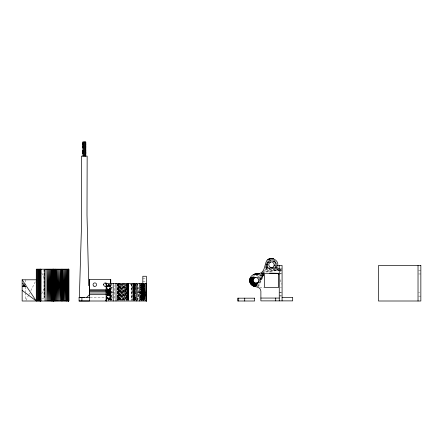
<?xml version="1.0" encoding="UTF-8"?>
<svg xmlns="http://www.w3.org/2000/svg" width="443" height="443" viewBox="0 0 443 443"><rect width="100%" height="100%" fill="white"/><g stroke="black" fill="none" stroke-linecap="round" stroke-linejoin="round"><path stroke-width="0.33" stroke-dasharray="2.21 1.66" d="M105.927 297.48L110.717 297.48L110.717 292.989L106.613 293.006M110.717 284.655L110.717 291.472L110.717 284.65L109.964 288.116L109.964 296.217L110.922 300.371M44.433 297.469L44.056 297.469L44.15 269.2M118.043 283.332L117.788 300.321L117.783 283.332L117.849 300.321L118.043 283.332L118.347 300.321L118.796 283.332L119.317 300.321L119.942 284.013M127.817 300.321L128.127 283.332L128.309 300.321L128.381 283.332L128.381 300.321L128.32 283.332L128.132 300.321L127.805 283.332L127.39 300.321L126.831 283.332L126.222 300.321M133.332 300.321L133.398 283.332L133.581 300.321L133.908 283.332L134.329 300.321L134.882 283.332L134.882 300.321L135.492 284.013M143.931 284.013L143.87 300.321L144.623 284.013M107.361 295.232L107.245 288.764L107.184 296.583L107.184 289.107M44.056 269.2L44.15 297.469L44.3 282.988M133.897 300.321L133.592 283.332L133.404 300.321L132.607 283.332L132.607 300.321M118.054 300.321L118.364 283.332L118.779 300.321L118.796 283.332M142.934 284.013L143.338 300.321L143.659 284.013M107.256 294.922L107.317 291.688M107.328 291.045L107.372 288.459C107.937 289.528 109.698 289.296 109.964 288.116L110.756 291.007M134.86 300.321L134.345 283.332L133.924 300.321L133.908 283.332M142.934 300.321L143.338 284.013L143.659 300.321M118.818 300.321L119.339 283.332L119.942 300.321L119.97 283.332L120.651 300.321L120.679 283.332L121.415 300.321M126.853 300.321L127.374 283.332L127.789 300.321L127.805 283.332M141.4 284.013L140.32 300.321L141.035 283.332L141.035 300.321L141.743 283.332L142.353 300.321L142.895 284.013M107.394 295.226L107.599 288.747L107.893 295.359L107.372 295.874L107.372 288.459M145.082 290.126L144.678 300.321L144.651 284.013M119.998 300.321L120.651 284.013M123.946 300.321L124.721 283.332L125.463 300.321L126.172 284.013M134.462 300.321L135.497 283.332L135.497 300.321L135.68 296.921M107.516 292.995L107.599 295.586L107.776 291.616M107.804 290.957L107.893 288.974L108.23 295.221L107.893 295.359L107.893 288.974M120.706 300.321L121.415 284.013M124.721 301.002L125.463 284.013M122.257 283.332L121.476 300.321L121.448 283.332L122.224 300.321L122.257 283.332L123.054 300.321L123.082 283.332L123.879 300.321L123.913 284.013M137.336 293.526L137.801 283.332L137.801 300.321L138.438 287.413M140.115 286.732L140.237 284.013L140.088 286.051M122.285 300.321L123.054 284.013M123.115 300.321L123.913 283.332L124.693 300.321M144.39 284.013L143.582 300.321L143.543 283.332M107.893 295.359L108.098 291.61M108.131 290.99L108.23 289.113L108.435 292.48M133.487 300.321L134.384 284.013M142.58 300.321L143.504 284.013M110.911 292.745L109.964 296.217L109.305 295.359L108.23 295.221L108.435 291.854M108.474 291.184L108.596 289.163L108.801 292.53M141.489 300.321L142.502 284.013M135.541 300.321L135.674 298.283M137.895 300.321L138.46 292.164M114.095 298.283L115.13 284.013M106.918 291.062L107.079 289.074M108.524 283.946L108.23 286.383L107.372 287.042L108.391 283.952L107.599 286.748L109.77 284.616M108.673 291.555L108.961 289.113L110.368 291.151M108.673 300.387L108.961 297.951L109.964 296.948L110.922 292.795L109.82 295.874L109.598 288.747L110.578 291.029M111.182 300.321L112.378 292.845M108.457 283.974L107.893 286.527L109.709 284.699M110.274 291.062L109.964 287.385L110.756 284.489M107.234 287.385L108.402 283.913M109.964 287.385L110.656 284.572M109.82 287.042L109.598 286.748L110.578 284.472M109.482 292.939L109.598 295.586L110.828 292.734M258.485 286.676L263.607 275.142M257.97 286.449L263.535 275.114M25.987 300.393L28.712 294.944M29.016 294.335L29.62 293.128M30.833 290.702L35.374 281.615M41.659 293.781L44.427 288.249M257.106 286.87L263.463 275.092M109.598 286.748L109.305 286.527L110.484 284.4M109.166 292.862L109.305 295.359L110.778 292.701M257.555 285.01L258.241 283.841M259.615 281.504L263.729 274.494M259.62 280.901L263.679 274.488M259.52 280.58L263.663 274.438M109.853 284.639L108.23 286.383L108.961 286.383L110.019 284.86M108.84 293.2L108.961 295.221L110.368 293.183M259.891 279.683L263.663 274.383M259.897 279.45L263.596 274.438M259.57 279.378L263.607 274.333M109.836 284.832L108.596 286.339L108.596 283.935M108.474 293.15L108.596 295.171L110.246 293.166M258.668 279.66L263.53 274.3M117.052 298.981L131.106 283.836M280.314 271.553L281.2 270.673M259.388 278.032L263.408 274.267M257.937 278.392L263.336 274.167M257.35 277.944L263.33 274.034M256.669 277.661L263.818 273.658L257.145 276.958M252.255 276.82L263.773 273.508L259.271 274.533M275.358 263.829L276.498 263.541M252.837 276.039L258.629 274.682M261.049 273.951L263.74 273.447M273.525 261.896L275.485 261.564M265.7 266.044L268.142 265.667L265.108 266.06M274.754 262.649L276.028 262.461M261.088 273.807L263.751 273.42M262.621 272.617L281.41 269.887M23.329 284.949L24.503 284.794M23.329 285.403L24.503 285.253M273.475 261.763L275.468 261.514M23.329 285.84L24.503 285.702M261.625 272.246L281.399 269.87M261.165 273.691L263.768 273.397L261.149 273.63M22.15 286.809L25.683 286.632L22.15 286.35L25.096 286.045L23.329 285.984M266.514 263.136L268.297 262.959M265.551 267.195L268.829 266.902M262.538 271.448L281.41 269.848M261.043 273.591L263.74 273.375M274.848 267.445L278.221 267.218L277.855 266.06M274.881 267.417L278.221 267.218L273.481 266.841M265.75 264.261L268.153 264.139M275.169 263.369L276.404 263.314M274.771 266.786L277.999 266.653L273.929 266.254M263.336 270.529L281.41 269.815M266.941 262.228L268.846 262.173M274.782 262.339L276.039 262.306M261.963 273.381L263.801 273.337M25.683 286.809L22.15 286.865L25.683 286.809L23.329 286.687M273.564 267.284L278.221 267.218M269.997 268.347L265.894 268.397L269.903 268.508M265.363 269.499L278.282 269.366M270.186 259.814L274.079 259.814M268.812 260.523L274.815 260.523M268.159 261.348L275.468 261.348M265.728 264.842L268.657 264.842M280.242 268.375L282.08 268.375M279.256 270.33L281.515 270.33M418.591 270.446L420.85 270.446M279.256 270.85L281.515 270.85M279.256 273.674L281.515 273.674M279.256 273.863L281.515 273.863M418.591 273.979L420.85 273.979M142.829 278.387L145.775 278.387M142.829 281.211L145.775 281.211M23.916 283.852L22.15 283.852L23.916 283.708L22.15 283.57M23.329 284.644L24.503 284.644M23.329 285.098L24.503 285.098M23.329 285.558L24.503 285.558M22.15 286.35L25.683 286.35L25.683 292.109M107.361 286.344L111.071 286.344M141.417 286.344L145.127 286.344M25.683 286.632L22.15 286.632L25.683 286.35L22.15 285.984M111.071 287.219L113.192 287.219M140.359 287.219L141.417 287.219M280.314 287.457L281.493 287.457M106.613 289.955L110.717 289.955M106.613 290.154L110.717 290.154M279.256 292.474L281.515 292.474M418.591 292.59L419.72 292.59M279.256 292.757L281.515 292.757M106.613 294.65L110.717 294.634M279.256 295.581L281.515 295.581M279.256 296.007L281.515 296.007M418.591 296.123L420.85 296.123M111.071 297.115L113.192 297.115M139.296 297.115L141.417 297.115M90.2 297.48L105.246 297.48M107.361 297.989L111.071 297.989M141.417 297.989L145.127 297.989M41.836 298.881L44.527 298.881M265.357 269.516L281.477 269.721M265.54 267.262L270.069 267.29M23.329 286.826L25.683 286.865M262.677 272.96L264.056 272.993M259.592 287.324L263.729 287.435M274.754 262.19L276.028 262.228M266.924 262.306L268.812 262.356M265.745 266.16L269.034 266.254M270.501 268.663L265.855 268.469L270.706 268.779M266.559 263.314L267.799 263.369M275.413 264.172L276.615 264.227M268.801 267.467L265.545 267.29L268.846 267.506M276.199 269.1L278.259 269.222M265.562 267.301L268.89 267.539M270.219 260.035L274.832 260.412M268.812 260.689L275.463 261.237M274.671 262.959L276.454 263.136M261.874 273.049L263.779 273.253M22.15 285.558L25.096 285.912M268.823 261.68L266.836 261.431L269.444 261.896M23.329 284.794L24.503 284.949M23.329 285.253L24.503 285.403M266.941 262.461L268.846 262.749M265.734 264.382L268.07 264.748M265.717 266.237L268.225 266.642M275.413 264.355L276.62 264.598M265.745 264.964L268.148 265.451M266.464 263.541L268.181 263.967M280.319 269.344L280.884 269.571M108.961 286.383L109.305 286.527M110.202 300.144L107.372 297.292L108.391 300.382L107.234 296.948M110.163 300.088L107.599 297.585L108.264 299.861M110.257 300.127L107.893 297.807L108.457 300.36M110.246 300L108.23 297.951L108.524 300.387M110.368 299.983L108.961 297.951L108.596 297.995L108.596 300.398M109.305 295.359L109.305 288.974L110.484 291.101M109.305 297.807L110.484 299.933M41.659 272.888L44.427 278.42M109.598 297.585L110.578 299.861M109.82 291.156L109.82 288.459L110.861 291.549L110.014 287.751L110.014 291.145M109.82 297.292L110.861 300.382L109.964 296.948M280.153 279.749L281.277 284.245M110.329 291.727L111.016 300.337M106.868 292.607L107.079 295.26M143.77 300.321L142.84 283.332L142.84 300.321L142.397 284.013M109.133 292.236L108.961 289.113L108.961 291.151M138.438 296.921L137.834 284.013L137.341 290.807L137.773 300.321M140.115 297.602L140.237 300.321L140.276 283.332M109.305 288.974L109.449 292.28M140.27 283.332L141.007 300.321M145.082 298.964L144.457 284.013L144.429 300.321M141.035 283.332L141.721 300.321L141.666 283.332M135.541 284.013L135.68 287.413M131.942 284.013L132.579 300.321M134.91 284.013L135.492 300.321M107.394 289.107L107.494 292.347M109.82 288.459L109.892 292.336M109.903 292.984L109.964 296.217M143.676 284.013L143.859 300.321L143.809 283.332L143.931 300.321L143.67 283.332M44.3 283.681L44.162 269.892L44.15 297.469M109.964 288.116L110.014 296.583L110.014 291.826M107.189 289.052L107.212 292.308M107.212 292.961L107.223 294.916M144.363 283.332L144.363 300.321M143.355 283.332L143.355 300.321M142.541 283.332L142.541 300.321M142.38 300.321L142.38 283.332L141.771 300.321L141.743 284.013M142.308 283.332L142.297 300.321M141.588 283.332L141.588 300.321M141.444 283.332L141.444 300.321M134.423 284.013L134.423 300.321M134.345 283.332L134.345 300.321M133.592 283.332L133.592 300.321M133.454 283.332L133.454 300.321M131.914 283.332L131.914 300.321L131.577 283.332L131.577 300.321M128.32 283.332L128.32 300.321M128.127 283.332L128.127 300.321M127.374 283.332L127.374 300.321M126.831 283.332L126.831 300.321L126.2 283.332L126.2 300.321L125.491 283.332L125.491 300.321M124.721 284.013L124.721 300.321M119.339 283.332L119.339 300.321M118.364 283.332L118.364 300.321M117.849 283.332L117.849 300.321M111.387 283.332L111.387 300.321M111.071 283.332L111.071 300.321M110.717 292.989L110.717 300.996M109.82 291.832L109.82 295.874M109.598 288.747L109.598 295.586M108.961 291.826L108.961 295.221M108.596 289.163L108.596 295.171M108.23 289.113L108.23 295.221M107.599 288.747L107.599 295.586M107.234 288.792L107.234 294.866M44.056 269.892L44.056 297.469M25.683 279.799L25.683 285.098M25.683 292.79L25.683 300.332M133.393 300.321L133.332 283.332L133.398 300.321M141.91 300.321L141.91 283.332L141.904 300.321"/><path stroke-width="0.66" d="M53.226 269.2L53.221 301.002L53.26 269.2L53.044 301.002L53.044 269.2L52.7 301.002L52.7 269.2L52.196 301.002L52.196 269.2L51.549 301.002L50.779 269.2L50.779 301.002L49.904 269.2L49.904 301.002L48.94 269.2L48.94 301.002L47.927 269.2L47.927 301.002L46.88 269.2L46.88 301.002M82.907 156.135L82.913 141.998L85.743 141.998L85.743 156.135L85.737 152.021M83.589 156.135L83.589 141.998M84.325 156.135L84.325 141.998L85.056 141.998L85.056 156.135M85.732 153.272L85.737 153.793L85.737 146.45M85.732 151.567L85.737 150.255M81.905 297.469L81.905 301.002L89.514 300.996L89.514 293.006L106.613 293.006M89.514 294.207L89.514 279.356L110.717 279.356L110.717 283.996L110.717 279.356M53.276 301.002L53.47 269.2L53.47 301.002L53.841 269.2L53.841 301.002L54.362 269.2L54.362 301.002L55.026 269.2L55.026 301.002L55.829 269.2L56.743 301.002L56.743 269.2L57.762 301.002L57.762 269.2L58.858 301.002L58.858 269.2L60.015 301.002L60.015 269.2L61.134 301.002L61.134 269.2L61.217 301.002L61.217 269.2L62.43 301.002L62.43 269.2L62.984 301.002L62.984 269.2L64.013 301.002L64.013 269.2L65.005 301.002L65.005 269.2L65.924 301.002L65.924 269.2L66.749 301.002L67.458 269.2L67.458 301.002L68.028 269.2L68.028 301.002L68.449 269.2L68.704 301.002L68.787 269.2L36.282 269.2L36.282 301.002L22.15 290.398M82.913 152.907C82.902 155.953 82.919 148.095 82.907 151.141M86.767 297.386L89.514 294.628M36.282 279.799L22.15 279.799L22.15 301.002L68.787 301.002L68.704 269.2L68.449 301.002L68.449 269.2M82.907 147.331L82.907 146.45L82.907 147.912L82.907 141.998M85.737 147.336L85.737 141.998M79.352 297.463L81.473 226.816L81.473 156.135L87.16 156.135L87 215.038L88.744 285.696M145.974 296.245L146.229 283.332L146.229 301.002L146.389 283.332L106.126 283.332L106.126 301.002L106.613 299.861M277.8 265.479C278.702 259.681 270.573 256.01 266.813 260.523C264.205 265.025 265.335 272.694 258.347 273.802C251.065 272.628 246.192 281.133 252.444 285.702C255.412 287.053 260.418 286.538 260.883 290.99L260.883 300.88L292.685 300.88L292.685 297.347L282.08 297.347M103.651 284.771L103.684 284.312M106.547 295.702L106.126 301.002L106.541 299.761M254.348 286.549L257.937 282.39C255.467 285.054 251.275 280.862 253.939 278.392C255.002 277.312 256.874 277.312 257.937 278.392C260.401 281.183 256.386 284.29 255.384 286.726L258.385 281.803M270.164 267.589C276.144 268.868 274.998 260.08 269.482 262.151M274.211 265.573L274.311 264.842M106.58 299.108L106.126 301.002L106.597 299.263M257.937 282.39L253.363 286.206L257.35 282.839L252.444 285.702L256.669 283.121L250.91 284.284L255.938 283.215L250.339 283.409M270.751 262.112C266.869 263.253 269.167 268.862 272.827 267.771M251.618 285.059L256.669 283.121M255.207 283.121L249.918 282.446L253.939 282.39L249.664 281.432L253.208 281.122L249.575 280.391L253.208 279.66L249.664 279.345L253.49 278.974L249.918 278.331L254.52 277.944L250.339 277.373L255.938 277.562M259.216 273.912L253.363 274.577L257.15 274.012L254.348 274.228L256.431 274.051M257.228 273.995L259.188 273.813M269.721 259.349L268.464 259.244L269.732 259.138M272.273 258.928L273.541 258.823L270.44 258.568L272.528 258.568M258.347 273.802L259.698 273.696M279.256 268.375L271.481 268.375L271.481 267.672L272.827 267.578M145.974 293.526L146.146 301.002L146.146 283.332L146.362 301.002L146.362 283.332L146.389 301.002L79.081 301.002L79.081 297.463L79.458 297.463M79.081 300.996L81.534 300.996M269.422 258.823L273.541 258.823M268.464 259.244L269.804 259.244M267.589 259.814L268.884 259.814M274.211 265.451L282.08 265.451L282.08 300.88M249.575 280.391L253.108 280.391M89.514 289.955L106.613 289.955M89.514 290.154L106.613 290.154M89.514 291.472L106.613 291.472M106.126 292.164L113.192 292.164M139.296 292.164L146.362 292.164M89.514 294.634L106.613 294.634M79.662 297.469L89.514 297.463M84.297 297.463L79.081 297.469M260.883 298.056L279.256 298.056M271.481 267.672L273.403 267.694M249.918 278.331L253.939 278.392M269.577 273.115L278.547 273.32L278.868 274.61M250.339 277.373L255.207 277.661M270.224 267.633L272.224 267.771M249.918 282.446L254.52 282.839M249.664 281.432L253.49 281.803M22.15 279.799L36.282 301.002M106.547 288.631L106.126 283.332L106.613 284.472M106.58 285.226L106.126 283.332L106.541 284.572M106.126 283.332L106.597 285.07M85.737 143.803L85.737 144.684M85.732 152.481L85.732 152.907M418.026 265.567L418.026 301.002M279.256 265.451L279.256 300.88M275.723 298.056L275.723 300.88M244.719 298.172L244.719 301.002M238.688 298.172L238.688 301.002M146.362 301.002L146.362 276.266L142.829 276.266L142.829 283.332M139.296 283.332L139.296 301.002M136.472 283.332L136.472 301.002M116.016 283.332L116.016 301.002M113.192 283.332L113.192 301.002M89.514 279.356L89.514 295.093M68.787 269.2L68.787 301.002M68.704 269.2L68.704 301.002M66.749 269.2L66.749 301.002M55.829 269.2L55.829 301.002M51.549 269.2L51.549 301.002M45.075 269.2L45.075 301.002M40.939 269.2L40.922 301.002M40.834 269.2L40.773 301.002M40.595 269.2L40.595 301.002M40.496 269.2L40.496 301.002M40.108 269.2L40.108 301.002M39.615 269.2L39.615 301.002M39.039 269.2L39.039 301.002M38.397 269.2L38.397 301.002M37.71 269.2L37.71 301.002M36.996 269.2L36.996 301.002M106.663 285.907A1.766 1.766 0 0 1 104.088 285.824A1.766 1.766 0 0 1 104.343 283.254A1.766 1.766 0 0 1 106.885 283.675M82.907 144.318L82.907 144.684L82.907 143.798L82.907 144.318M420.85 265.567L378.449 265.567L378.449 301.002L420.85 301.002L420.85 265.567M278.547 273.32L264.416 273.32L264.416 287.457L278.547 287.457L278.547 273.32M254.614 298.172L237.653 298.172L237.653 301.002L254.614 301.002L254.614 298.172M93.933 286.189A1.766 1.766 0 0 0 96.585 284.655A1.766 1.766 0 0 0 93.933 283.127A1.766 1.766 0 0 0 93.933 286.189"/></g></svg>
